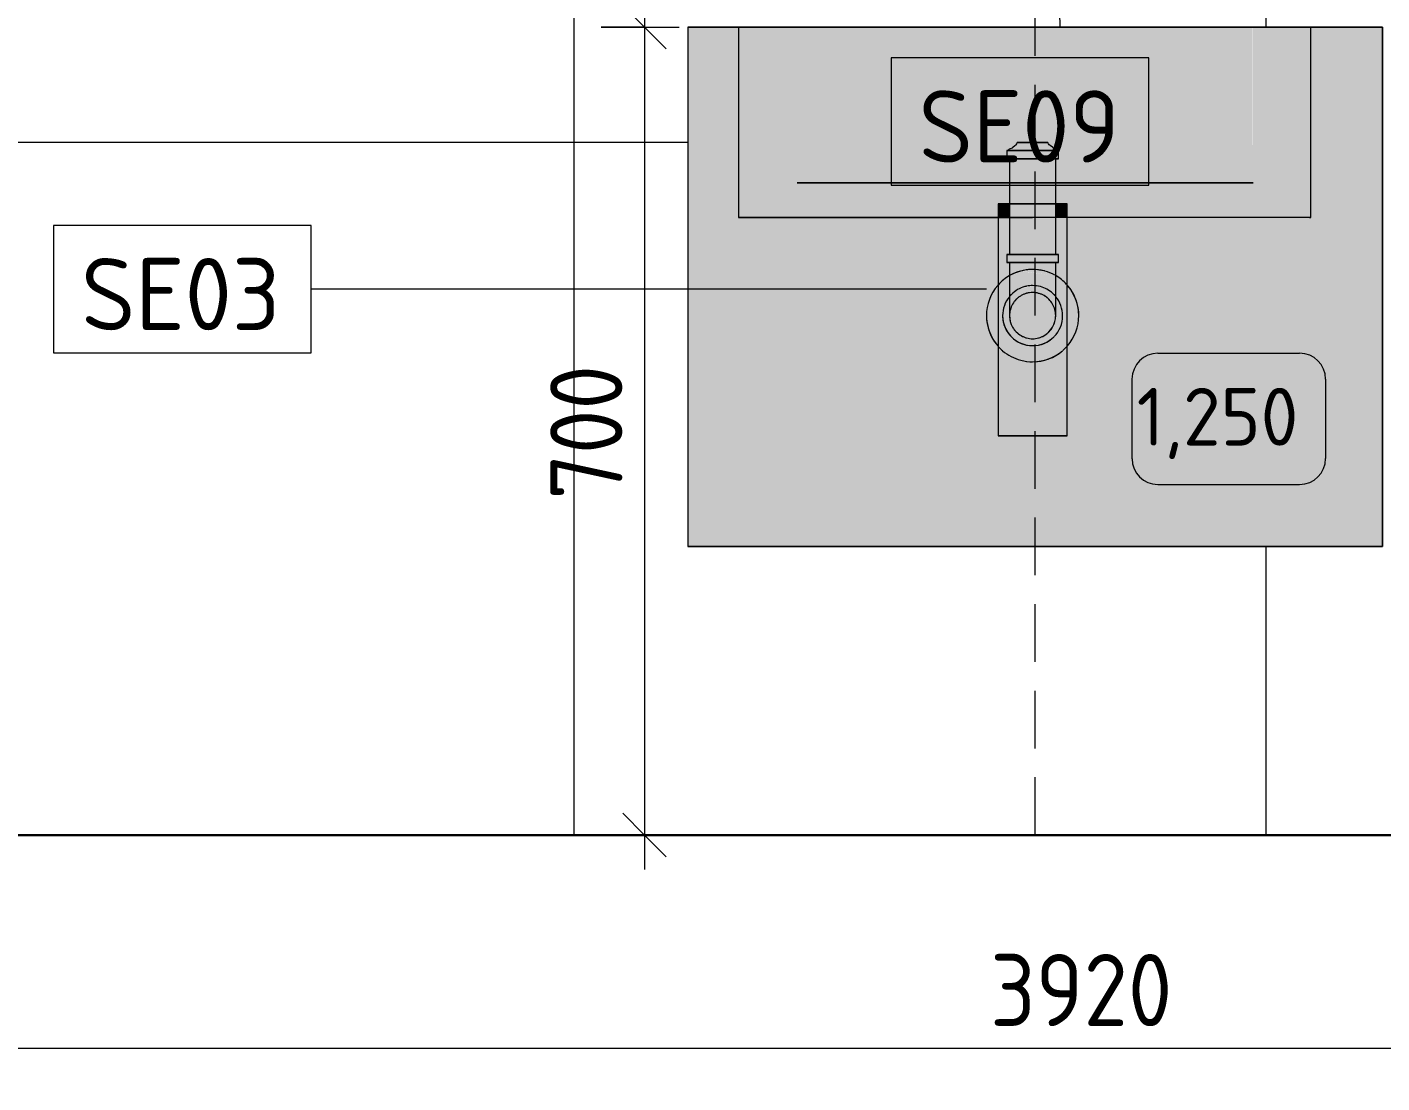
# Model space of a CAD drawing. Header units: millimetres. Extents: x 0 to 98412, y -2706 to 7916.
# Drawn here: x 74498 to 75672, y -215 to 700 of the extents above; entities that cross this region are included whole.
import ezdxf

# ---------------------------------------------------------------- set-up
doc = ezdxf.new("R2010")
doc.units = ezdxf.units.MM
doc.linetypes.add('ADSK_Штрих_ш2 п1', pattern=[75, 50, -25])
for name, color, linetype, lineweight in [('0-1', 7, 'Continuous', 9), ('A-ANNO-DIMS', 7, 'Continuous', 9), ('A-ANNO-DIMS-25', 7, 'Continuous', 9), ('A-WALL-PATT', 7, 'Continuous', 9), ('I-FURN-IDEN', 7, 'Continuous', 9), ('P-SANR-FIXT', 7, 'Continuous', 9), ('P-SANR-FIXT-3', 7, 'Continuous', 18), ('P-SANR-FIXT-IDEN', 7, 'Continuous', 9)]:
    doc.layers.add(name, color=color, linetype=linetype, lineweight=lineweight)
for name, color, linetype, lineweight, true_color in [('A-DETL-1', 5, 'ADSK_Штрих_ш2 п1', 9, 0x0000ff), ('A-FLOR-FNSH-2', 7, 'Continuous', 30, 0x3c3c3c), ('I-FURN-15', 7, 'Continuous', 9, 0xdddddd), ('I-FURN-20', 7, 'Continuous', 9, 0xb8b8b8), ('I-FURN-21', 7, 'Continuous', 9, 0xb3b3b3), ('I-FURN-4', 7, 'Continuous', 9, 0xc0c0c0), ('I-FURN-5', 7, 'Continuous', 9, 0xa6a6a6), ('I-FURN-6', 7, 'Continuous', 9, 0xd1d1d1)]:
    doc.layers.add(name, color=color, linetype=linetype, lineweight=lineweight, true_color=true_color)
doc.layers.add('I-FURN-2', color=7, linetype='Continuous', lineweight=9, true_color=0xfbfbfb, transparency=0.7)
doc.layers.add('P-SANR-FIXT-2', color=7, linetype='Continuous', lineweight=9, transparency=0.7)
doc.styles.add('GOST Common_1', font='GOST_Common.ttf', dxfattribs={"height": 50})
doc.styles.add('GOST Common_3', font='GOST_Common.ttf', dxfattribs={"height": 62.5})
doc.styles.add('ISOCPEUR_1', font='isocpeur.ttf', dxfattribs={"width": 0.9, "height": 62.5})
doc.dimstyles.new('ISO-2_5_0_9К_БОЛЬШОЙ', dxfattribs={"dimscale": 304.8, "dimtxt": 62.248823, "dimasz": 0.123031, "dimexe": 0.098425, "dimexo": 0.246063, "dimgap": 0, "dimtad": 1, "dimdec": 0, "dimrnd": 10, "dimzin": 0, "dimdsep": 46, "dimtxsty": 'ISOCPEUR_1', "dimblk1": 'OBLIQUE', "dimblk2": 'OBLIQUE', "dimsah": 1, "dimcen": 0.09, "dimdle": 0.098425, "dimazin": 0, "dimtfac": 1, "dimtdec": 4, "dimtix": 1, "dimtmove": 0, "dimatfit": 3, "dimfxl": 1, "dimtvp": 1, "dimtolj": 1, "dimtzin": 0, "dimarcsym": 2})
doc.dimstyles.new('ISO-2_5_0_9К_БОЛЬШОЙ_округление', dxfattribs={"dimscale": 304.8, "dimtxt": 62.248823, "dimasz": 0.123031, "dimexe": 0.098425, "dimexo": 0, "dimgap": 0, "dimtad": 1, "dimdec": 0, "dimrnd": 10, "dimzin": 0, "dimdsep": 46, "dimtxsty": 'ISOCPEUR_1', "dimblk1": 'OBLIQUE', "dimblk2": 'OBLIQUE', "dimsah": 1, "dimcen": 0.09, "dimdle": 0.098425, "dimazin": 0, "dimtfac": 1, "dimtdec": 4, "dimtix": 1, "dimtmove": 0, "dimatfit": 3, "dimfxl": 1, "dimtvp": 1, "dimtolj": 1, "dimtzin": 0, "dimarcsym": 2})

# ---------------------------------------------------------------- blocks, each defined once
blk = doc.blocks.new('сифон - Для раковины-30610345-Развертка 1_13-2')
at = {"layer": 'P-SANR-FIXT-2'}
h = blk.add_hatch(color=256, dxfattribs=at)
h.paths.add_polyline_path([(-5751.1, 503), (-5711.1, 503), (-5711.1, 535), (-5751.1, 535), (-5751.1, 507.6)])
h.paths.add_polyline_path([(-5711.1, 546.8), (-5711.3, 565), (-5751.1, 565), (-5751.1, 546.8), (-5711.4, 546.8)])
for points in [[(-5752, 535), (-5751.1, 535), (-5751.1, 546.8), (-5761.1, 546.8), (-5761.1, 535), (-5752.3, 535)], [(-5731.1, 535), (-5711.1, 535), (-5711.1, 546.8), (-5751.1, 546.8), (-5750.9, 535), (-5731.1, 535)], [(-5709.9, 535), (-5701.1, 535), (-5701.1, 546.8), (-5711.1, 546.8), (-5711.1, 535)], [(-5708.6, 496), (-5708.9, 503), (-5753.6, 503), (-5753.6, 496), (-5708.7, 496)], [(-5751.1, 484.6), (-5741.1, 488.7), (-5730.6, 489.9), (-5720.6, 488.6), (-5711.1, 484.6), (-5711.1, 496), (-5751.1, 496), (-5751.1, 488.6)], [(-5731.1, 410), (-5720.8, 411.4), (-5711.1, 415.4), (-5702.8, 421.7), (-5701.1, 424), (-5701.1, 476), (-5702.8, 478.3), (-5711.1, 484.6), (-5711.1, 466.3), (-5708.6, 463), (-5706, 456.7), (-5705.1, 449.9), (-5706, 443.3), (-5708.6, 437), (-5712.7, 431.6), (-5719, 427.1), (-5724.4, 424.9), (-5731.1, 424), (-5738.9, 425.3), (-5744.1, 427.5), (-5749.5, 431.6), (-5753.6, 437), (-5756.2, 443.3), (-5757.1, 450.2), (-5756.2, 456.7), (-5753.6, 463), (-5751.1, 466.3), (-5751.1, 484.6), (-5759.4, 478.3), (-5761.1, 476), (-5761.1, 424), (-5759.4, 421.7), (-5751.1, 415.4), (-5741.2, 411.3), (-5733.6, 410.3)], [(-5751.1, 466.3), (-5749.5, 468.4), (-5743.5, 472.8), (-5737.9, 475.1), (-5731.1, 476), (-5723.4, 474.7), (-5718.1, 472.5), (-5712.7, 468.4), (-5711.1, 466.3), (-5711.1, 484.6), (-5711.8, 484.8), (-5713.8, 485.4), (-5713.8, 485), (-5741.6, 488.5), (-5748.4, 484.6), (-5748.4, 485.8), (-5751.1, 484.6), (-5751.1, 467.1)], [(-5731.1, 430), (-5725.9, 430.7), (-5721.1, 432.7), (-5717, 435.9), (-5713.6, 440.4), (-5711.8, 444.8), (-5711.1, 450.2), (-5711.4, 466.6), (-5712.7, 468.4), (-5713.8, 468.8), (-5731.1, 476), (-5744.1, 472.5), (-5750.4, 466.2), (-5750.4, 467.2), (-5751.1, 466.3), (-5751.1, 450), (-5750.4, 444.8), (-5748, 439.4), (-5745.3, 435.9), (-5741.1, 432.7), (-5736.3, 430.7), (-5734.4, 430.4)], [(-5731.1, 424), (-5723.4, 425.3), (-5718.1, 427.5), (-5712.6, 431.8), (-5708.6, 437), (-5706, 443.3), (-5705.1, 450.2), (-5706, 456.7), (-5708.6, 463), (-5711.1, 466.3), (-5711.1, 450), (-5711.8, 444.8), (-5713.8, 440), (-5717, 435.9), (-5721.1, 432.7), (-5726.6, 430.6), (-5731.1, 430), (-5736.3, 430.7), (-5741.5, 433), (-5745.3, 435.9), (-5748.5, 440.1), (-5750.4, 444.8), (-5751.1, 450.2), (-5751.1, 466.3), (-5753.6, 463), (-5756.2, 456.7), (-5757.1, 449.9), (-5756.2, 443.3), (-5753.6, 437), (-5748.8, 431), (-5744.1, 427.5), (-5737.9, 424.9), (-5734.2, 424.4)]]:
    blk.add_hatch(color=256, dxfattribs=at).paths.add_polyline_path(points)
h = blk.add_hatch(color=256, dxfattribs=at)
h.paths.add_polyline_path([(-5761.1, 346), (-5731.1, 346), (-5731.1, 410), (-5741.5, 411.4), (-5751.1, 415.4), (-5759.4, 421.7), (-5761.1, 424), (-5761.1, 359.1)])
h.paths.add_polyline_path([(-5761.1, 476), (-5759.1, 478.5), (-5751.1, 484.6), (-5751.1, 496), (-5753.6, 496), (-5753.6, 503), (-5751.1, 503), (-5751.1, 535), (-5761.1, 535), (-5761.1, 477.3)])
h = blk.add_hatch(color=256, dxfattribs=at)
h.paths.add_polyline_path([(-5701.1, 346), (-5701.1, 424), (-5703.3, 421.4), (-5712, 415), (-5720.8, 411.4), (-5731.1, 410), (-5731.1, 346), (-5702.1, 346)])
h.paths.add_polyline_path([(-5701.1, 476), (-5701.1, 535), (-5711.1, 535), (-5711.1, 503), (-5708.6, 503), (-5708.7, 496), (-5711.1, 496), (-5711.1, 484.6), (-5702.8, 478.3), (-5701.6, 476.6)])
h = blk.add_hatch(color=256, dxfattribs=at)
h.paths.add_polyline_path([(-5748.4, 484.6), (-5741.6, 488.6), (-5748.4, 485.8)])
h.paths.add_polyline_path([(-5711.8, 484.8), (-5711.8, 484.9), (-5721.3, 488.7), (-5731.6, 489.9), (-5741.1, 488.6), (-5713.8, 485), (-5713.8, 485.4), (-5713.4, 485.2)])
h = blk.add_hatch(color=256, dxfattribs=at)
h.paths.add_polyline_path([(-5701.1, 424), (-5696.5, 430), (-5692.5, 439.6), (-5691.1, 450.2), (-5692.5, 460.4), (-5696.5, 470), (-5701.1, 476), (-5701.1, 430)])
h.paths.add_polyline_path([(-5761.1, 424), (-5761.1, 476), (-5765.8, 470), (-5769.8, 460.4), (-5771.1, 450), (-5769.8, 439.6), (-5765.8, 430)])
h = blk.add_hatch(color=256, dxfattribs=at)
h.paths.add_polyline_path([(-5750.4, 466.2), (-5745.3, 471.6), (-5749.9, 467.9), (-5750.4, 467.2)])
h.paths.add_polyline_path([(-5712.7, 468.4), (-5718.1, 472.5), (-5724.4, 475.1), (-5731.1, 476), (-5713.7, 468.9)])
h.paths.add_polyline_path([(-5711.8, 466.8), (-5711.8, 467.2), (-5712.7, 468.4)])
h.paths.add_polyline_path([(-5744.1, 472.5), (-5732.7, 475.8), (-5738.9, 474.7), (-5743.6, 472.7)])
at = {"layer": 'P-SANR-FIXT'}
for p, q in [((-5761.1, 546.8), (-5761.1, 535)), ((-5760.1, 546.8), (-5761.1, 546.8)), ((-5761.1, 546.8), (-5731.1, 546.8)), ((-5752.3, 546.8), (-5760.1, 546.8)), ((-5751.2, 546.8), (-5752.3, 546.8)), ((-5746.1, 546.8), (-5751.2, 546.8)), ((-5731.1, 546.8), (-5746.1, 546.8)), ((-5723.4, 546.8), (-5731.1, 546.8)), ((-5731.1, 546.8), (-5701.1, 546.8)), ((-5716.1, 546.8), (-5723.4, 546.8)), ((-5711, 546.8), (-5716.1, 546.8)), ((-5709.9, 546.8), (-5711, 546.8)), ((-5701.1, 546.8), (-5709.9, 546.8)), ((-5701.1, 535), (-5701.1, 546.8)), ((-5761.1, 535), (-5761.1, 346)), ((-5701.1, 346), (-5701.1, 535)), ((-5731.1, 490), (-5731.1, 490)), ((-5731.1, 476), (-5731.1, 476)), ((-5731.1, 424), (-5731.1, 424)), ((-5731.1, 410), (-5731.1, 410)), ((-5761.1, 346), (-5731.1, 346)), ((-5731.1, 346), (-5761.1, 346)), ((-5731.1, 346), (-5701.1, 346)), ((-5701.1, 346), (-5731.1, 346))]:
    blk.add_line(p, q, dxfattribs=at)
for radius, start, end in [(40, 120, 137.9031), (40, 120, 137.9031), (40, 119.1971, 120), (40, 119.1971, 120), (40, 105.247, 118.9104), (40, 115.8338, 118.9104), (40, 105.247, 115.8338), (40, 98.2449, 105), (40, 98.2449, 105), (40, 90, 98.0276), (40, 75.7175, 98.0276), (40, 75.7175, 89.971), (40, 75, 75.5111), (40, 75, 75.5111), (40, 61.0596, 74.753), (40, 61.0596, 74.753), (40, 60, 60.8029), (40, 60, 60.8029), (40, 42.5242, 60), (40, 42.5242, 60), (40, 139.0486, 180), (40, 139.0486, 180), (40, 138.2044, 139.0486), (40, 138.2044, 139.0486), (26, 105.0942, 135), (26, 105.0942, 135), (26, 101.5385, 105), (26, 101.5385, 105), (26, 90, 101.1494), (26, 90, 101.1494), (26, 75, 89.9554), (26, 75, 90), (26, 47.9647, 74.9058), (26, 47.9647, 74.9058), (40, 40.9514, 42.0026), (40, 40.9514, 42.0026), (40, 0, 40.9514), (40, 15, 40.9514), (26, 140.8638, 180), (26, 140.8638, 180), (26, 135.0531, 140.8638), (26, 138.3898, 140.8638), (26, 135.0531, 138.3898), (26, 45, 47.7357), (26, 45, 47.7357), (26, 41.6102, 44.9469), (26, 39.1362, 44.9469), (26, 39.1362, 41.6102), (26, 0, 39.1362), (26, 0, 39.1362), (40, 0, 15), (40, 180, 220.9514), (40, 180, 195), (26, 180.3257, 270), (26, 180.3257, 315), (26, 315.6249, 359.6743), (26, 315.6249, 359.6743), (40, 319.0486, 0), (40, 319.0486, 360), (40, 195, 220.9514), (40, 220.9514, 222.0969), (40, 220.9514, 222.0969), (40, 222.4369, 229.1709), (40, 222.4369, 229.1709), (26, 270.0446, 315), (40, 310.8291, 317.9974), (40, 310.8291, 317.9974), (40, 318.1183, 319.0486), (40, 318.1183, 319.0486), (40, 229.5016, 255), (40, 229.5016, 255), (40, 255.3388, 310.4984), (40, 255.3388, 270), (40, 270.029, 310.4984)]:
    blk.add_arc((-5731.1, 450), radius, start, end, dxfattribs=at)
at = {"layer": 'P-SANR-FIXT-3'}
for p, q in [((-5744.5, 600), (-5731.1, 600)), ((-5731.1, 600), (-5744.5, 600)), ((-5731.1, 600), (-5731.1, 600)), ((-5731.1, 600), (-5717.8, 600)), ((-5717.8, 600), (-5731.1, 600)), ((-5753.6, 593), (-5753.6, 586)), ((-5753.6, 593), (-5752.7, 593)), ((-5731.1, 593), (-5753.6, 593)), ((-5752.6, 593), (-5731.1, 593)), ((-5731.1, 593), (-5752.6, 593)), ((-5752.5, 593), (-5731.1, 593)), ((-5731.1, 593), (-5731.1, 593)), ((-5731.1, 593), (-5717.9, 593)), ((-5708.6, 593), (-5731.1, 593)), ((-5731.1, 593), (-5731.1, 593)), ((-5731.1, 593), (-5731.1, 593)), ((-5731.1, 593), (-5713.7, 593)), ((-5709.6, 593), (-5731.1, 593)), ((-5717.9, 593), (-5709.7, 593)), ((-5713.7, 593), (-5710.7, 593)), ((-5710.7, 593), (-5709.6, 593)), ((-5709.5, 593), (-5708.6, 593)), ((-5708.6, 586), (-5708.6, 593)), ((-5752.5, 586), (-5753.6, 586)), ((-5753.6, 586), (-5731.1, 586)), ((-5751.4, 586), (-5752.5, 586)), ((-5744.4, 586), (-5751.4, 586)), ((-5751.1, 586), (-5751.1, 546.8)), ((-5750.4, 586), (-5751.1, 586)), ((-5751.1, 586), (-5731.1, 586)), ((-5748.4, 586), (-5750.4, 586)), ((-5745.3, 586), (-5748.4, 586)), ((-5736.3, 586), (-5745.3, 586)), ((-5738.1, 586), (-5744.4, 586)), ((-5731.1, 586), (-5738.1, 586)), ((-5731.1, 586), (-5736.3, 586)), ((-5731.1, 586), (-5731.1, 586)), ((-5721.1, 586), (-5731.1, 586)), ((-5731.1, 586), (-5731.1, 586)), ((-5731.1, 586), (-5725.9, 586)), ((-5731.1, 586), (-5731.1, 586)), ((-5724.2, 586), (-5731.1, 586)), ((-5731.1, 586), (-5708.6, 586)), ((-5725.9, 586), (-5711.1, 586)), ((-5710.9, 586), (-5724.2, 586)), ((-5713.8, 586), (-5721.1, 586)), ((-5711.1, 586), (-5713.8, 586)), ((-5711.1, 546.8), (-5711.1, 586)), ((-5708.6, 586), (-5710.9, 586)), ((-5751.1, 546.8), (-5751.1, 535)), ((-5711.1, 535), (-5711.1, 546.8)), ((-5751.1, 535), (-5751.1, 503)), ((-5711.1, 503), (-5711.1, 535)), ((-5753.6, 503), (-5753.6, 496)), ((-5753.6, 503), (-5737.2, 503)), ((-5751.2, 503), (-5753.6, 503)), ((-5753.6, 496), (-5752.9, 496)), ((-5750.8, 496), (-5753.6, 496)), ((-5752.9, 496), (-5751.2, 496)), ((-5751.2, 496), (-5750.8, 496)), ((-5750.6, 503), (-5751.1, 503)), ((-5750.7, 503), (-5751.1, 503)), ((-5751.1, 503), (-5750.7, 503)), ((-5751.1, 496), (-5751.1, 450)), ((-5751.1, 496), (-5750.9, 496)), ((-5750.9, 496), (-5751.1, 496)), ((-5736.9, 496), (-5750.6, 496)), ((-5742.4, 503), (-5750.5, 503)), ((-5750.5, 496), (-5736.9, 496)), ((-5737.2, 503), (-5750.4, 503)), ((-5750.4, 503), (-5748.4, 503)), ((-5750.4, 496), (-5741.1, 496)), ((-5748.4, 496), (-5750.4, 496)), ((-5748.4, 503), (-5737.2, 503)), ((-5745.3, 496), (-5748.4, 496)), ((-5737, 496), (-5745.3, 496)), ((-5737.2, 503), (-5742.4, 503)), ((-5741.1, 496), (-5737, 496)), ((-5736.3, 503), (-5737, 503)), ((-5737, 503), (-5731.1, 503)), ((-5737, 496), (-5736.3, 496)), ((-5736.3, 496), (-5737, 496)), ((-5736.9, 503), (-5708.7, 503)), ((-5731.1, 503), (-5736.9, 503)), ((-5736.9, 496), (-5731.1, 496)), ((-5708.6, 496), (-5736.9, 496)), ((-5731.1, 503), (-5736.3, 503)), ((-5736.3, 496), (-5731.1, 496)), ((-5731.1, 496), (-5736.3, 496)), ((-5731.1, 503), (-5731.1, 503)), ((-5725.3, 503), (-5731.1, 503)), ((-5731.1, 503), (-5731.1, 503)), ((-5717, 503), (-5731.1, 503)), ((-5731.1, 503), (-5731.1, 503)), ((-5731.1, 503), (-5717, 503)), ((-5731.1, 496), (-5731.1, 496)), ((-5731.1, 496), (-5719.9, 496)), ((-5731.1, 496), (-5731.1, 496)), ((-5731.1, 496), (-5725.9, 496)), ((-5731.1, 496), (-5731.1, 496)), ((-5725.9, 496), (-5731.1, 496)), ((-5725.9, 496), (-5721.1, 496)), ((-5717, 496), (-5725.9, 496)), ((-5715.2, 503), (-5725.3, 503)), ((-5721.1, 496), (-5713.8, 496)), ((-5719.9, 496), (-5715.2, 496)), ((-5711.8, 503), (-5717, 503)), ((-5717, 503), (-5713.8, 503)), ((-5713.8, 496), (-5717, 496)), ((-5711.8, 503), (-5715.2, 503)), ((-5715.2, 496), (-5711.8, 496)), ((-5713.8, 503), (-5711.8, 503)), ((-5713.8, 496), (-5711.8, 496)), ((-5711.8, 496), (-5713.8, 496)), ((-5711, 503), (-5711.6, 503)), ((-5711.6, 496), (-5711, 496)), ((-5711.1, 503), (-5711.5, 503)), ((-5711.5, 503), (-5711.1, 503)), ((-5711.5, 496), (-5711.1, 496)), ((-5711.1, 496), (-5711.5, 496)), ((-5711.1, 450), (-5711.1, 496)), ((-5708.7, 503), (-5711, 503)), ((-5711, 496), (-5708.6, 496)), ((-5708.6, 496), (-5708.6, 503))]:
    blk.add_line(p, q, dxfattribs=at)
at = {"layer": 'P-SANR-FIXT-3', "flags": 128}
for points in [[(-5748.2, 596), (-5746.4, 597.3), (-5745.5, 598), (-5744.9, 598.9), (-5744.5, 600)], [(-5714, 596), (-5715.9, 597.3), (-5716.8, 598), (-5717.4, 598.9), (-5717.8, 600)], [(-5748.2, 596), (-5748.5, 595.6), (-5748.9, 595.2), (-5750.5, 594.6), (-5751.5, 594.1), (-5752.3, 593.4), (-5752.6, 593)], [(-5714, 596), (-5713.7, 595.6), (-5713.4, 595.2), (-5711.8, 594.6), (-5710.8, 594.1), (-5710, 593.4), (-5709.6, 593)]]:
    blk.add_lwpolyline(points, dxfattribs=at)
at = {"layer": 'P-SANR-FIXT-3'}
for start, end in [(90, 120), (75, 90), (150, 165), (135, 150), (127.552, 135), (120, 127.5288), (60, 75), (45, 60), (30, 45), (15, 30), (165, 180), (180, 209.8404), (300, 360), (0, 15), (210, 225), (225, 240), (240, 255), (255, 270), (270, 285), (285.1596, 300)]:
    blk.add_arc((-5731.1, 450), 20, start, end, dxfattribs=at)
for points, knots in [([(-5725.9, 469.3), (-5727.6, 469.8), (-5731.1, 470.2), (-5735.5, 469.7), (-5738.8, 468.5), (-5741.2, 467.4), (-5742.6, 466.4), (-5743.3, 465.9)], [0.4166667, 0.4166667, 0.4166667, 0.4166667, 0.5, 0.5833333, 0.625, 0.6666667, 0.7083333, 0.7083333, 0.7083333, 0.7083333]), ([(-5748.4, 460), (-5748.7, 459.6), (-5749.1, 458.9), (-5749.8, 457.3), (-5750.2, 456), (-5750.4, 455.2)], [0.83333333, 0.83333333, 0.83333333, 0.83333333, 0.85416667, 0.875, 0.91666667, 0.91666667, 0.91666667, 0.91666667]), ([(-5717, 464.1), (-5717.3, 464.4), (-5717.9, 465), (-5719.3, 466.2), (-5721.1, 467.4), (-5723.4, 468.5), (-5725.1, 469.1), (-5725.9, 469.3)], [0.25, 0.25, 0.25, 0.25, 0.2708333, 0.2916667, 0.3333333, 0.375, 0.4166667, 0.4166667, 0.4166667, 0.4166667]), ([(-5713.8, 460), (-5714, 460.4), (-5714.5, 461.1), (-5715.5, 462.5), (-5716.4, 463.5), (-5717, 464.1)], [0.16666667, 0.16666667, 0.16666667, 0.16666667, 0.1875, 0.20833333, 0.25, 0.25, 0.25, 0.25]), ([(-5751.1, 450), (-5751.1, 448.2), (-5750.8, 445.6), (-5749.7, 442.3), (-5748.7, 440.4), (-5747.8, 438.9), (-5746.7, 437.5), (-5745.6, 436.1), (-5744.3, 435), (-5743, 433.8), (-5741.2, 432.6), (-5738.8, 431.5), (-5735.5, 430.3), (-5731.1, 429.8), (-5726.8, 430.3), (-5723.4, 431.5), (-5721.1, 432.6), (-5719.3, 433.8), (-5717.9, 435), (-5716.7, 436.1), (-5715.2, 437.8), (-5714, 439.6), (-5713.2, 441.1), (-5712.5, 442.7), (-5711.5, 445.6), (-5711.1, 448.2), (-5711.1, 450)], [0, 0, 0, 0, 0.083333, 0.125, 0.166667, 0.1875, 0.208333, 0.25, 0.270833, 0.291667, 0.333333, 0.375, 0.416667, 0.5, 0.583333, 0.625, 0.666667, 0.708333, 0.729167, 0.75, 0.791667, 0.833333, 0.854167, 0.875, 0.916667, 1, 1, 1, 1])]:
    blk.add_open_spline(points, degree=3, knots=knots, dxfattribs=at)
for points in [[(-5745.3, 464.1), (-5745.9, 463.5), (-5747, 462.2), (-5748, 460.8), (-5748.4, 460)], [(-5743.3, 465.9), (-5743.6, 465.6), (-5744.3, 465), (-5745, 464.4), (-5745.3, 464.1)], [(-5711.8, 455.2), (-5712, 456), (-5712.6, 457.7), (-5713.4, 459.2), (-5713.8, 460)], [(-5750.4, 455.2), (-5750.9, 453.5), (-5751.1, 451.8), (-5751.1, 450)], [(-5711.1, 450), (-5711.1, 451.8), (-5711.4, 453.5), (-5711.8, 455.2)]]:
    blk.add_open_spline(points, degree=3, dxfattribs=at)
blk = doc.blocks.new('смеситель для раковины - Default-30607276-Развертка 1_13-2')
at = {"layer": '0-1'}
blk.add_line((-5708.7, 767.9), (-5707.6, 700), dxfattribs=at)
blk = doc.blocks.new('Мебель_универсальная - 1_250-31404904-Развертка 1_13-2')
at = {"layer": 'I-FURN-2'}
blk.add_hatch(color=256, dxfattribs=at).paths.add_polyline_path([(-6029.9, 250), (-5427.9, 250), (-5427.9, 700), (-5490.1, 700), (-5490.1, 535), (-5701.1, 535), (-5701.1, 476), (-5696.5, 470), (-5692.5, 460.4), (-5691.1, 450), (-5692.5, 439.6), (-5696.5, 430), (-5701.1, 424), (-5701.1, 346), (-5761.1, 346), (-5761.1, 424), (-5765.8, 430), (-5769.8, 439.6), (-5771.1, 450.2), (-5769.8, 460.4), (-5765.8, 470), (-5761.1, 476), (-5761.1, 535), (-5986.1, 535), (-5986.1, 700), (-6029.9, 700), (-6029.9, 298.4)])
at = {"layer": 'I-FURN-15'}
blk.add_line((-5427.9, 696.8), (-5427.9, 250), dxfattribs=at)
at = {"layer": 'I-FURN-20'}
for p, q in [((-5935.2, 700), (-5986.1, 700)), ((-5490.1, 700), (-5540.1, 700))]:
    blk.add_line(p, q, dxfattribs=at)
at = {"layer": 'I-FURN-21'}
for p, q in [((-5729.5, 700), (-5753.5, 700)), ((-5707.6, 700), (-5729.5, 700))]:
    blk.add_line(p, q, dxfattribs=at)
at = {"layer": 'I-FURN-4'}
for p, q in [((-6029.9, 700), (-5427.9, 700)), ((-6029.9, 700), (-6029.9, 250)), ((-5427.9, 250), (-5427.9, 700)), ((-5427.9, 250), (-6029.9, 250))]:
    blk.add_line(p, q, dxfattribs=at)
at = {"layer": 'I-FURN-5'}
for p, q in [((-5753.5, 700), (-5935.2, 700)), ((-5540.3, 700), (-5707.6, 700))]:
    blk.add_line(p, q, dxfattribs=at)
at = {"layer": 'I-FURN-6'}
for p, q in [((-5986.1, 700), (-6029.9, 700)), ((-6029.9, 700), (-6029.9, 250)), ((-5427.9, 700), (-5490.1, 700)), ((-5427.9, 700), (-5427.9, 696.8)), ((-6029.9, 250), (-5427.9, 250))]:
    blk.add_line(p, q, dxfattribs=at)
blk = doc.blocks.new('Раковина SE09 - гибкая подводка_ 640х550х165 PN6_3_ ХВ_ГВ накидная гайка BP DN15_ К-гл_кон_ П DN 50-31403992-Развертка 1_13-2')
at = {"layer": 'P-SANR-FIXT-2'}
for points in [[(-5985.1, 535), (-5985.1, 700), (-5986.1, 700), (-5986.1, 535)], [(-5867.8, 535), (-5824.4, 535), (-5824.4, 565), (-5935.2, 565), (-5935.2, 700), (-5985.1, 700), (-5985.1, 535), (-5880.6, 535)], [(-5840.1, 565), (-5825.7, 565), (-5825.7, 700), (-5935.2, 700), (-5935.2, 565), (-5845.3, 565)], [(-5622.2, 565), (-5540.3, 565), (-5540.3, 700), (-5650.7, 700), (-5650.7, 565), (-5628.5, 565)], [(-5491.3, 535), (-5490.1, 535), (-5490.1, 700), (-5540.1, 700), (-5540.3, 565), (-5649.4, 565), (-5649.4, 535), (-5495.3, 535)], [(-5751.1, 565), (-5711.1, 565), (-5711.1, 586), (-5708.6, 586), (-5708.6, 593), (-5709.7, 593.1), (-5712.2, 594.6), (-5713.7, 595.5), (-5717, 598.3), (-5717.9, 600), (-5744.5, 600), (-5745.8, 597.8), (-5746.4, 597), (-5746.8, 596.6), (-5748.1, 596), (-5748.6, 595.4), (-5753.6, 593), (-5753.6, 586), (-5751.1, 586), (-5751.1, 571.6)]]:
    blk.add_hatch(color=256, dxfattribs=at).paths.add_polyline_path(points)
h = blk.add_hatch(color=256, dxfattribs=at)
h.paths.add_polyline_path([(-5744, 600), (-5745.3, 598.3), (-5744.3, 600)])
h.paths.add_polyline_path([(-5825.7, 565), (-5751.1, 565), (-5751.1, 586), (-5753.6, 586), (-5753.6, 593), (-5752.5, 593.1), (-5750.2, 594.6), (-5748.4, 595.5), (-5747.5, 596.6), (-5746.8, 596.9), (-5745.4, 597.9), (-5743.8, 600), (-5717.8, 600), (-5716.2, 597.4), (-5712.2, 594.6), (-5710.7, 593.8), (-5709.6, 593), (-5708.6, 593), (-5708.6, 586), (-5711.1, 586), (-5711.1, 565), (-5650.7, 565), (-5650.7, 700), (-5825.7, 700), (-5825.7, 601.9)])
h = blk.add_hatch(color=256, dxfattribs=at)
h.paths.add_polyline_path([(-5790.2, 535), (-5761.1, 535), (-5761.1, 546.8), (-5751.1, 546.8), (-5751.1, 565), (-5824.4, 565), (-5824.4, 535)])
h.paths.add_polyline_path([(-5701.1, 535), (-5649.4, 535), (-5649.4, 565), (-5711.1, 565), (-5711.1, 546.8), (-5701.1, 546.8), (-5701.1, 541.2)])
at = {"layer": 'P-SANR-FIXT'}
for p, q in [((-5935.2, 700), (-5986.1, 700)), ((-5986.1, 700), (-5985.1, 700)), ((-5986.1, 700), (-5986.1, 535)), ((-5985.1, 700), (-5824.4, 700)), ((-5753.5, 700), (-5935.2, 700)), ((-5935.1, 700), (-5935.2, 700)), ((-5935.2, 700), (-5935.2, 700)), ((-5935.2, 700), (-5934.4, 700)), ((-5926.5, 700), (-5935.1, 700)), ((-5934.4, 700), (-5892.6, 700)), ((-5920.1, 700), (-5926.5, 700)), ((-5912.1, 700), (-5920.1, 700)), ((-5866.7, 700), (-5912.1, 700)), ((-5892.6, 700), (-5825.7, 700)), ((-5824.6, 700), (-5866.7, 700)), ((-5825.7, 700), (-5650.7, 700)), ((-5824.4, 700), (-5649.4, 700)), ((-5649.6, 700), (-5824.4, 700)), ((-5731.1, 700), (-5753.5, 700)), ((-5650.7, 700), (-5572.8, 700)), ((-5649.4, 700), (-5490.1, 700)), ((-5554.6, 700), (-5649.4, 700)), ((-5572.8, 700), (-5555.2, 700)), ((-5555.2, 700), (-5540.3, 700)), ((-5540.1, 700), (-5554.6, 700)), ((-5540.3, 700), (-5540.1, 700)), ((-5540.1, 700), (-5540.1, 700)), ((-5490.1, 700), (-5491.1, 700)), ((-5490.1, 535), (-5490.1, 700)), ((-5935.2, 565), (-5935.2, 565)), ((-5934.4, 565), (-5935.2, 565)), ((-5935.2, 565), (-5935.1, 565)), ((-5935.1, 565), (-5920.1, 565)), ((-5880.6, 565), (-5934.4, 565)), ((-5920.1, 565), (-5824.6, 565)), ((-5854.2, 565), (-5880.6, 565)), ((-5825.7, 565), (-5854.2, 565)), ((-5751.1, 565), (-5825.7, 565)), ((-5824.4, 565), (-5649.6, 565)), ((-5750.6, 565), (-5751.1, 565)), ((-5731.1, 565), (-5750.4, 565)), ((-5711.3, 565), (-5731.1, 565)), ((-5650.7, 565), (-5711.1, 565)), ((-5595.6, 565), (-5650.7, 565)), ((-5649.4, 565), (-5554.6, 565)), ((-5583.6, 565), (-5595.6, 565)), ((-5572.9, 565), (-5583.6, 565)), ((-5555.3, 565), (-5572.8, 565)), ((-5540.3, 565), (-5555.2, 565)), ((-5554.6, 565), (-5540.1, 565)), ((-5540.1, 565), (-5540.3, 565)), ((-5985.1, 535), (-5986.1, 535)), ((-5986.1, 535), (-5761.1, 535)), ((-5824.4, 535), (-5985.1, 535)), ((-5649.4, 535), (-5824.4, 535)), ((-5761.1, 535), (-5760.1, 535)), ((-5759.9, 535), (-5757.1, 535)), ((-5756.8, 535), (-5751.1, 535)), ((-5750.9, 535), (-5731.1, 535)), ((-5490.1, 535), (-5649.4, 535)), ((-5491.1, 535), (-5490.1, 535))]:
    blk.add_line(p, q, dxfattribs=at)
blk = doc.blocks.new('DIMBLOCK27-Развертка 1_13-2')
at = {"layer": 'A-ANNO-DIMS-25'}
for p, q in [((73451.8, 0), (73451.8, -214.8)), ((73451.8, -184.8), (73451.8, 0)), ((77371.8, 0), (77371.8, -214.8)), ((77371.8, -184.8), (77371.8, 0)), ((73421.8, -184.8), (77371.8, -184.8))]:
    blk.add_line(p, q, dxfattribs=at)
at = {"layer": 'A-ANNO-DIMS-25', "lineweight": 20}
for p, q in [((73451.8, -184.8), (73470.6, -166)), ((77371.8, -184.8), (77390.6, -166)), ((73451.8, -184.8), (73433.1, -203.5)), ((77371.8, -184.8), (77353.1, -203.5))]:
    blk.add_line(p, q, dxfattribs=at)
at = {"layer": 'A-ANNO-DIMS-25', "color": 0, "insert": (75332.8, -103.1), "char_height": 62.5, "width": 189.619, "attachment_point": 1, "line_spacing_factor": 1.149209, "style": 'ISOCPEUR_1'}
blk.add_mtext('3920', dxfattribs=at)
blk = doc.blocks.new('_Oblique')
at = {"color": 0, "linetype": 'ByBlock', "lineweight": -2}
blk.add_line((-0.5, -0.5), (0.5, 0.5), dxfattribs=at)
blk = doc.blocks.new('Марка_Мебель - В прямоуг_Balcon_Марка-25523697-Развертка 1_13-2')
at = {"layer": 'I-FURN-IDEN'}
for p, q in [((-7210.4, 836.5), (-7087.6, 836.5)), ((-7232.9, 814), (-7232.9, 745)), ((-7065.1, 814), (-7065.1, 745.2)), ((-7210.5, 722.7), (-7087.6, 722.7))]:
    blk.add_line(p, q, dxfattribs=at)
for centre, radius, start, end in [((-7210.4, 814), 22.5, 90, 180), ((-7087.6, 814), 22.5, 0, 90), ((-7210.5, 745), 22.3, 180, 270), ((-7087.6, 745.2), 22.5, 270, 0)]:
    blk.add_arc(centre, radius, start, end, dxfattribs=at)
blk = doc.blocks.new('М_сантехническая_рамка1 - В рамке-30590747-Развертка 1_13-2')
at = {"layer": 'P-SANR-FIXT-IDEN'}
for p, q in [((-7377.3, 523.3), (-7600.7, 523.3)), ((-7600.7, 523.3), (-7600.7, 412.9)), ((-7377.3, 412.9), (-7377.3, 523.3)), ((-7600.7, 412.9), (-7377.3, 412.9))]:
    blk.add_line(p, q, dxfattribs=at)
blk = doc.blocks.new('DIMBLOCK40-Развертка 1_13-2')
at = {"layer": 'A-ANNO-DIMS-25'}
for p, q in [((75033.3, 930), (75033.3, 700)), ((75296.9, 900), (75003.3, 900)), ((75033.3, 900), (75296.9, 900)), ((74995.9, 700), (75063.3, 700)), ((75033.3, 700), (74995.9, 700))]:
    blk.add_line(p, q, dxfattribs=at)
at = {"layer": 'A-ANNO-DIMS-25', "lineweight": 20}
for p, q in [((75033.3, 900), (75014.5, 918.7)), ((75033.3, 900), (75052, 881.2)), ((75033.3, 700), (75014.5, 718.7)), ((75033.3, 700), (75052, 681.2))]:
    blk.add_line(p, q, dxfattribs=at)
at = {"layer": 'A-ANNO-DIMS-25', "color": 0, "insert": (74951.6, 740.7), "char_height": 62.5, "width": 142.215, "attachment_point": 1, "rotation": 90, "line_spacing_factor": 1.149209, "style": 'ISOCPEUR_1'}
blk.add_mtext('200', dxfattribs=at)
blk = doc.blocks.new('DIMBLOCK41-Развертка 1_13-2')
at = {"layer": 'A-ANNO-DIMS-25', "lineweight": 20}
for p, q in [((75033.3, 700), (75014.5, 718.7)), ((75033.3, 700), (75052, 681.2)), ((75033.3, 0), (75014.5, 18.8)), ((75033.3, 0), (75052, -18.8))]:
    blk.add_line(p, q, dxfattribs=at)
at = {"layer": 'A-ANNO-DIMS-25'}
for p, q in [((74995.9, 700), (75063.3, 700)), ((75033.3, 700), (74995.9, 700)), ((75033.3, 700), (75033.3, -30)), ((74984.8, 0), (75063.3, 0)), ((75033.3, 0), (74984.8, 0))]:
    blk.add_line(p, q, dxfattribs=at)
at = {"layer": 'A-ANNO-DIMS-25', "color": 0, "insert": (74951.6, 290.7), "char_height": 62.5, "width": 142.215, "attachment_point": 1, "rotation": 90, "line_spacing_factor": 1.149209, "style": 'ISOCPEUR_1'}
blk.add_mtext('700', dxfattribs=at)

msp = doc.modelspace()

# ---------------------------------------------------------------- hatches: boundary and pattern name
at = {"layer": 'A-WALL-PATT'}
h = msp.add_hatch(dxfattribs=at)
h.set_pattern_fill('FP_22', color=256, style=0, pattern_type=2)
h.set_pattern_definition([(90, (77371.84, 0), (-600, 4e-14), []), (180, (77371.84, 0), (-7e-14, -600), [])])
h.paths.add_polyline_path([(73451.8, 0), (73506.8, 0), (73516.8, 177), (73521.8, 270), (73701.8, 270), (73713.6, 55.5), (73716.8, 0), (76771.8, 0.1), (76771.8, 600), (77371.8, 600), (77371.8, 1800), (73451.8, 1800), (73451.8, 55.5)])
h.paths.add_polyline_path([(75952.4, 793.7), (75952.6, 793.9), (75952.7, 794.9), (75953, 795.1), (75953.1, 795.3), (75953.1, 795.7), (75953.8, 795.2), (75954.2, 795.4), (75953.8, 796), (75954.4, 796.1), (75953.3, 798.9), (75953.3, 807.1), (75953.1, 807.1), (75952.9, 806.2), (75952.7, 806.3), (75952.6, 810.5), (75952.3, 801.2), (75952.2, 794.6), (75952.4, 793.7)])
h.paths.add_polyline_path([(75310.7, 250), (75070.9, 250), (75070.9, 700), (75347.3, 700), (75349.5, 815), (75349.4, 818.5), (75349.7, 824.5), (75350, 831), (75350.5, 845.5), (75390.1, 845.3), (75390.3, 844.3), (75390.4, 842.1), (75390.1, 842), (75390.7, 826.2), (75390.9, 825.3), (75390.7, 824.8), (75391.5, 796.8), (75391.4, 793.3), (75391.4, 791.8), (75391.6, 790.9), (75393.1, 705.6), (75393.2, 700), (75672.9, 700), (75672.9, 696.8), (75718.9, 696.8), (75718.9, 700), (75950.4, 700), (75952.2, 790.7), (75952.2, 791.1), (75952.2, 802.7), (75952.8, 822), (75953.5, 843), (75953.2, 842.1), (75953.3, 844.8), (75953.5, 845), (75953.5, 845.5), (75993.1, 845.3), (75993.6, 830.8), (75994.9, 782.4), (75996.3, 700), (76215, 700), (76215, 696.8), (76274.9, 696.8), (76274.9, 250), (75428.8, 250)])
h.paths.add_polyline_path([(74923.5, 722.4), (74880.3, 722.4), (74880.3, 853.4), (74892.2, 853.4), (74892.2, 866.7), (74892.7, 867.2), (74899.3, 867.5), (74899.5, 868.2), (74899.5, 877.9), (74898.2, 877.9), (74897.7, 878.4), (74897.7, 900.6), (74898.2, 901.1), (74903, 901.7), (74907.8, 901.8), (74916.1, 901.3), (74917.5, 901.1), (74918, 900.6), (74918, 878.4), (74917.5, 877.9), (74916.1, 877.9), (74916.4, 867.5), (74917.1, 867.2), (74923, 867.2), (74923.5, 866.7), (74923.5, 853.4), (74935.3, 853.4), (74935.3, 722.4)])
h.paths.add_polyline_path([(76449, 722.4), (76405.8, 722.4), (76405.8, 853.4), (76417.7, 853.4), (76417.7, 866.7), (76418.2, 867.2), (76424.8, 867.5), (76425, 868.2), (76425, 877.9), (76423.7, 877.9), (76423.2, 878.4), (76423.2, 900.6), (76423.7, 901.1), (76428.5, 901.7), (76433.3, 901.8), (76441.6, 901.3), (76443, 901.1), (76443.5, 900.6), (76443.5, 878.4), (76443, 877.9), (76441.6, 877.9), (76441.9, 867.5), (76442.6, 867.2), (76448.5, 867.2), (76449, 866.7), (76449, 853.4), (76460.8, 853.4), (76460.8, 722.4)])
h.paths.add_polyline_path([(75994, 783.6), (75994.8, 787.4), (75994.5, 786.2), (75994.1, 784.1)])
h.paths.add_polyline_path([(75994.2, 792.4), (75994.6, 793.7), (75994, 809.2), (75993.5, 808.4), (75993.2, 804.8), (75993.2, 804.5), (75993.4, 798.3), (75992.6, 796.6), (75993.4, 797), (75993.1, 796.4), (75993.4, 796.1), (75993.5, 795.8), (75993.8, 795.7), (75993.9, 795.2), (75994.1, 794.9), (75994.3, 794.9), (75994.2, 792.6)])
h.paths.add_polyline_path([(75349.4, 792.4), (75349.4, 794.6), (75349.4, 795.1), (75349.9, 794.9), (75350, 795.2), (75350.1, 795.8), (75350.1, 796.1), (75350.3, 796.3), (75350.5, 796.4), (75351.2, 796.4), (75350.2, 798.4), (75350.3, 806.6), (75350.1, 807.5), (75349.8, 809.1), (75349.5, 809.6), (75349.3, 801.2), (75349.1, 792.9), (75349.4, 792.5)])
h.paths.add_polyline_path([(75391.2, 793.7), (75391.5, 795.5), (75390.9, 806.3), (75390.7, 806.2), (75390.5, 806.7), (75390.3, 807.1), (75390.1, 806.6), (75390.1, 805.2), (75390.1, 805), (75390.3, 798.2), (75389.4, 796.1), (75389.7, 795.9), (75389.4, 795.4), (75389.8, 795.2), (75390.3, 795.3), (75390.6, 795.4), (75390.9, 795.7), (75390.9, 794.9), (75391, 794.9), (75391.2, 793.7)])
h.paths.add_polyline_path([(75992.3, 796.1), (75992.5, 796.5), (75992.4, 796.4), (75992.3, 796.2)])
h.paths.add_polyline_path([(75350.5, 796.4), (75350.3, 797), (75351, 796.5)])
h.paths.add_polyline_path([(75391, 812.5), (75390.8, 814), (75390.6, 813.5), (75390.7, 812.8), (75391, 812.6)])
h.paths.add_polyline_path([(75952.6, 812.5), (75953.1, 813), (75952.6, 813.9), (75952.6, 812.9)])
h.paths.add_polyline_path([(75349.5, 812.5), (75349.8, 813.3), (75349.7, 813.6), (75349.5, 813.6), (75349.5, 813.1)])
h.paths.add_polyline_path([(75994.1, 812.5), (75993.8, 813.3), (75993.8, 812.9), (75994, 812.6)])
h.paths.add_polyline_path([(75993.7, 813.9), (75994, 814.4), (75993.8, 814.2), (75993.7, 814)])
h.paths.add_polyline_path([(75349.9, 813.9), (75349.6, 814.4), (75349.8, 813.9)])
h.paths.add_polyline_path([(75953, 814.6), (75952.9, 814.7), (75952.9, 814.6)])
h.paths.add_polyline_path([(75350.2, 814.7), (75349.9, 814.9), (75350.1, 814.7)])
h.paths.add_polyline_path([(75953.1, 814.8), (75952.9, 815.2), (75952.6, 815.2), (75952.7, 814.9), (75952.9, 814.9)])
h.paths.add_polyline_path([(75390.5, 814.8), (75391, 815.2), (75390.8, 815.2), (75390.5, 815)])
h.paths.add_polyline_path([(75350.1, 815), (75349.9, 815.2), (75350.1, 815.1)])
h.paths.add_polyline_path([(75349.8, 839.7), (75349.9, 843.1), (75349.8, 839.8)])
h.paths.add_polyline_path([(75952.9, 839.7), (75953, 843.7), (75952.9, 840.5)])
h.paths.add_polyline_path([(74126.8, 900), (73776.8, 900), (73776.8, 1250), (74126.8, 1250), (74126.8, 966.2)])
h.paths.add_polyline_path([(75371.9, 900), (75342.5, 901.4), (75310.7, 906.4), (75284.8, 912.9), (75257.1, 922.8), (75230.5, 935.4), (75205.2, 950.6), (75181.6, 968.1), (75159.8, 987.9), (75140, 1009.7), (75122.5, 1033.3), (75107.3, 1058.6), (75094.8, 1085.2), (75084.8, 1112.9), (75077.7, 1141.5), (75073.4, 1170.6), (75071.9, 1200), (75073.4, 1229.4), (75077.7, 1258.5), (75084.8, 1287.1), (75094.8, 1314.8), (75107.3, 1341.4), (75122.5, 1366.7), (75140, 1390.3), (75159.8, 1412.1), (75181.6, 1431.9), (75205.2, 1449.4), (75230.5, 1464.6), (75257.1, 1477.2), (75284.8, 1487.1), (75313.4, 1494.2), (75342.5, 1498.6), (75371.9, 1500), (75401.3, 1498.6), (75430.4, 1494.2), (75459, 1487.1), (75486.7, 1477.2), (75513.3, 1464.6), (75538.6, 1449.4), (75562.2, 1431.9), (75584.1, 1412.1), (75603.8, 1390.3), (75621.4, 1366.7), (75636.5, 1341.4), (75649.1, 1314.8), (75659, 1287.1), (75666.2, 1258.5), (75670.5, 1229.4), (75671.9, 1200), (75670.5, 1170.6), (75666.2, 1141.5), (75659, 1112.9), (75649.1, 1085.2), (75636.5, 1058.6), (75621.4, 1033.3), (75603.8, 1009.7), (75584.1, 987.9), (75562.2, 968.1), (75538.6, 950.6), (75513.3, 935.4), (75486.7, 922.8), (75459, 912.9), (75430.4, 905.8), (75401.3, 901.4)])
h.paths.add_polyline_path([(75975, 900), (75945.6, 901.4), (75916.5, 905.8), (75887.9, 912.9), (75860.2, 922.8), (75833.6, 935.4), (75808.3, 950.6), (75783.2, 969.4), (75762.8, 987.9), (75743.1, 1009.7), (75725.5, 1033.3), (75710.4, 1058.6), (75696.9, 1087.6), (75687.9, 1112.9), (75680.7, 1141.5), (75676.4, 1170.6), (75675, 1200), (75676.4, 1229.4), (75680.7, 1258.5), (75687.9, 1287.1), (75697.8, 1314.8), (75710.4, 1341.4), (75725.5, 1366.7), (75743.1, 1390.3), (75762.8, 1412.1), (75784.7, 1431.9), (75808.3, 1449.4), (75833.6, 1464.6), (75860.2, 1477.2), (75887.9, 1487.1), (75916.5, 1494.2), (75945.6, 1498.6), (75975, 1500), (76004.4, 1498.6), (76033.5, 1494.2), (76062.1, 1487.1), (76089.8, 1477.2), (76116.4, 1464.6), (76141.7, 1449.4), (76165.3, 1431.9), (76187.1, 1412.1), (76206.9, 1390.3), (76224.4, 1366.7), (76239.6, 1341.4), (76252.1, 1314.8), (76262.1, 1287.1), (76269.2, 1258.5), (76273.5, 1229.4), (76275, 1200), (76273.5, 1170.6), (76269.2, 1141.5), (76262.1, 1112.9), (76252.1, 1085.2), (76239.6, 1058.6), (76224.4, 1033.3), (76206.9, 1009.7), (76187.1, 987.9), (76165.3, 968.1), (76141.7, 950.6), (76116.4, 935.4), (76089.8, 922.8), (76062.1, 912.9), (76033.5, 905.8), (76004.4, 901.4)])

# ---------------------------------------------------------------- linework, layer by layer
at = {"layer": 'A-DETL-1'}
msp.add_line((75371.9, 0), (75371.9, 1700), dxfattribs=at)
at = {"layer": 'A-FLOR-FNSH-2'}
for p, q in [((76972.7, 0), (73420.8, 0)), ((76972.3, -0.1), (73420.5, -0.1))]:
    msp.add_line(p, q, dxfattribs=at)
at = {"layer": 'P-SANR-FIXT-IDEN'}
msp.add_line((75329.7, 473), (74744.5, 473), dxfattribs=at)

# ---------------------------------------------------------------- block references
at = {"layer": 'I-FURN-6'}
msp.add_blockref('Мебель_универсальная - 1_250-31404904-Развертка 1_13-2', (81100.8, 0), dxfattribs=at)
at = {"layer": 'I-FURN-IDEN'}
msp.add_blockref('Марка_Мебель - В прямоуг_Balcon_Марка-25523697-Развертка 1_13-2', (82688.7, -419), dxfattribs=at)
at = {"layer": 'P-SANR-FIXT'}
for name in ['смеситель для раковины - Default-30607276-Развертка 1_13-2', 'Раковина SE09 - гибкая подводка_ 640х550х165 PN6_3_ ХВ_ГВ накидная гайка BP DN15_ К-гл_кон_ П DN 50-31403992-Развертка 1_13-2', 'сифон - Для раковины-30610345-Развертка 1_13-2']:
    msp.add_blockref(name, (81100.8, 0), dxfattribs=at)
at = {"layer": 'P-SANR-FIXT-IDEN'}
for p in [(82847.7, 150.2), (82121.8, 4.9)]:
    msp.add_blockref('М_сантехническая_рамка1 - В рамке-30590747-Развертка 1_13-2', p, dxfattribs=at)

# ---------------------------------------------------------------- texts
at = {"layer": 'I-FURN-IDEN', "insert": (75459.9, 387.4), "char_height": 50, "width": 184.388, "attachment_point": 1, "style": 'GOST Common_1'}
msp.add_mtext('1,250', dxfattribs=at)
at = {"layer": 'P-SANR-FIXT-IDEN', "char_height": 62.5, "width": 222.468, "attachment_point": 1, "style": 'GOST Common_3'}
for s, insert in [('SE09', (75270.9, 645.2)), ('SE03', (74545, 499.9))]:
    msp.add_mtext(s, dxfattribs=dict(at, insert=insert))

# ---------------------------------------------------------------- dimensions: what is measured, and where the dimension line sits
at = {"layer": 'A-ANNO-DIMS'}
for base, p1, p2, override, picture, middle in [((75033.3, 700), (75371.9, 900), (75070.9, 700), {"dimpost": '<>', "dimfxl": 361.378858}, 'DIMBLOCK40-Развертка 1_13-2', (75002, 800)), ((75033.3, 0), (75070.9, 700), (75059.8, 0), {"dimpost": '<>', "dimfxl": 700.088858}, 'DIMBLOCK41-Развертка 1_13-2', (75002, 350))]:
    dim = msp.add_linear_dim(base=base, p1=p1, p2=p2, angle=90, dimstyle='ISO-2_5_0_9К_БОЛЬШОЙ', override=override, dxfattribs=at)
    dim.commit()
    dim.dimension.update_dxf_attribs({"geometry": picture, "text_midpoint": middle})
dim = msp.add_linear_dim(base=(77371.8, -184.8), p1=(73451.8, 0), p2=(77371.8, 0), dimstyle='ISO-2_5_0_9К_БОЛЬШОЙ_округление', override={"dimpost": '<>', "dimfxl": 3920}, dxfattribs=at)
dim.commit()
dim.dimension.update_dxf_attribs({"geometry": 'DIMBLOCK27-Развертка 1_13-2', "text_midpoint": (75411.8, -153.5)})

doc.saveas('drawing.dxf')
